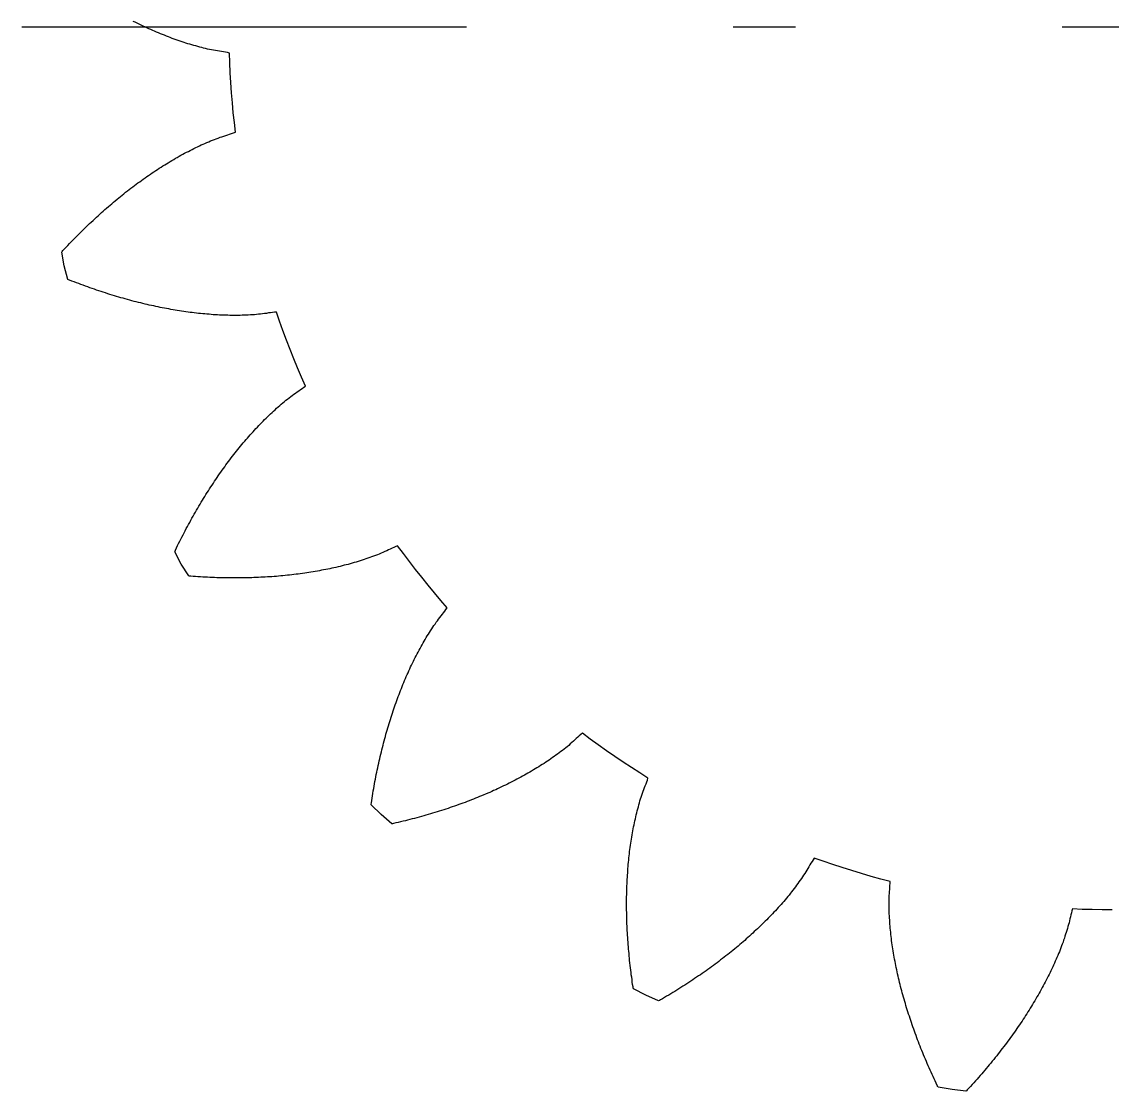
# Model space of a CAD drawing. Header units: metres. Extents: x -12.3 to 12.3, y -12.3 to 12.3.
# Drawn here: x -12.26 to 0, y -11.97 to 0.05 of the extents above; entities that cross this region are included whole.
import ezdxf

# ---------------------------------------------------------------- set-up
doc = ezdxf.new("R2010")
doc.units = ezdxf.units.M
doc.linetypes.add('MTC_DASHDOT', pattern=[11.7, 5, -3, 0.7, -3])
doc.linetypes.add('MTC_SOLID', pattern=[0])
doc.layers.add('MTC_AXIS', color=1, linetype='MTC_DASHDOT')
doc.layers.add('MTC_OUTLINE', color=7, linetype='MTC_SOLID')

msp = doc.modelspace()

# ---------------------------------------------------------------- linework, layer by layer
at = {"layer": 'MTC_AXIS'}
msp.add_line((-12.261, 0), (12.261, 0), dxfattribs=at)
at = {"layer": 'MTC_OUTLINE'}
for p, q in [((-10.985, 0.049), (-11.007, 0.06)), ((-10.964, 0.039), (-10.985, 0.049)), ((-10.942, 0.028), (-10.964, 0.039)), ((-10.92, 0.018), (-10.942, 0.028)), ((-10.898, 0.007), (-10.92, 0.018)), ((-10.876, -0.003), (-10.898, 0.007)), ((-10.854, -0.013), (-10.876, -0.003)), ((-10.833, -0.023), (-10.854, -0.013)), ((-10.811, -0.033), (-10.833, -0.023)), ((-10.789, -0.042), (-10.811, -0.033)), ((-10.767, -0.052), (-10.789, -0.042)), ((-10.745, -0.061), (-10.767, -0.052)), ((-10.723, -0.07), (-10.745, -0.061)), ((-10.701, -0.079), (-10.723, -0.07)), ((-10.679, -0.089), (-10.701, -0.079)), ((-10.657, -0.097), (-10.679, -0.089)), ((-10.635, -0.106), (-10.657, -0.097)), ((-10.613, -0.114), (-10.635, -0.106)), ((-10.591, -0.123), (-10.613, -0.114)), ((-10.569, -0.131), (-10.591, -0.123)), ((-10.547, -0.139), (-10.569, -0.131)), ((-10.525, -0.147), (-10.547, -0.139)), ((-10.503, -0.155), (-10.525, -0.147)), ((-10.481, -0.162), (-10.503, -0.155)), ((-10.459, -0.17), (-10.481, -0.162)), ((-10.437, -0.177), (-10.459, -0.17)), ((-10.415, -0.184), (-10.437, -0.177)), ((-10.393, -0.191), (-10.415, -0.184)), ((-10.371, -0.198), (-10.393, -0.191)), ((-10.349, -0.204), (-10.371, -0.198)), ((-10.327, -0.211), (-10.349, -0.204)), ((-10.305, -0.217), (-10.327, -0.211)), ((-10.282, -0.223), (-10.305, -0.217)), ((-10.26, -0.229), (-10.282, -0.223)), ((-10.238, -0.235), (-10.26, -0.229)), ((-10.216, -0.24), (-10.238, -0.235)), ((-10.194, -0.246), (-10.216, -0.24)), ((-10.171, -0.251), (-10.194, -0.246)), ((-10.149, -0.256), (-10.171, -0.251)), ((-10.127, -0.261), (-10.149, -0.256)), ((-10.105, -0.265), (-10.127, -0.261)), ((-10.082, -0.269), (-10.105, -0.265)), ((-10.06, -0.273), (-10.082, -0.269)), ((-10.038, -0.276), (-10.06, -0.273)), ((-10.015, -0.28), (-10.038, -0.276)), ((-9.993, -0.283), (-10.015, -0.28)), ((-9.971, -0.287), (-9.993, -0.283)), ((-9.948, -0.291), (-9.971, -0.287)), ((-9.926, -0.296), (-9.948, -0.291)), ((-9.922, -0.404), (-9.926, -0.296)), ((-9.917, -0.517), (-9.922, -0.404)), ((-9.91, -0.629), (-9.917, -0.517)), ((-9.902, -0.742), (-9.91, -0.629)), ((-9.893, -0.855), (-9.902, -0.742)), ((-9.883, -0.967), (-9.893, -0.855)), ((-9.871, -1.079), (-9.883, -0.967)), ((-9.859, -1.187), (-9.871, -1.079)), ((-9.988, -1.23), (-9.967, -1.223)), ((-9.967, -1.223), (-9.945, -1.216)), ((-9.945, -1.216), (-9.924, -1.209)), ((-9.924, -1.209), (-9.902, -1.202)), ((-9.902, -1.202), (-9.881, -1.195)), ((-9.881, -1.195), (-9.859, -1.187)), ((-10.285, -1.35), (-10.264, -1.34)), ((-10.264, -1.34), (-10.243, -1.33)), ((-10.243, -1.33), (-10.222, -1.321)), ((-10.222, -1.321), (-10.201, -1.312)), ((-10.201, -1.312), (-10.18, -1.303)), ((-10.18, -1.303), (-10.159, -1.294)), ((-10.159, -1.294), (-10.138, -1.285)), ((-10.138, -1.285), (-10.116, -1.276)), ((-10.116, -1.276), (-10.095, -1.268)), ((-10.095, -1.268), (-10.074, -1.26)), ((-10.074, -1.26), (-10.053, -1.252)), ((-10.053, -1.252), (-10.031, -1.244)), ((-10.031, -1.244), (-10.01, -1.237)), ((-10.01, -1.237), (-9.988, -1.23)), ((-10.532, -1.48), (-10.512, -1.469)), ((-10.512, -1.469), (-10.491, -1.457)), ((-10.491, -1.457), (-10.471, -1.446)), ((-10.471, -1.446), (-10.45, -1.435)), ((-10.45, -1.435), (-10.43, -1.423)), ((-10.43, -1.423), (-10.409, -1.412)), ((-10.409, -1.412), (-10.388, -1.402)), ((-10.388, -1.402), (-10.368, -1.391)), ((-10.368, -1.391), (-10.347, -1.381)), ((-10.347, -1.381), (-10.326, -1.37)), ((-10.326, -1.37), (-10.305, -1.36)), ((-10.305, -1.36), (-10.285, -1.35)), ((-10.735, -1.605), (-10.715, -1.592)), ((-10.715, -1.592), (-10.695, -1.579)), ((-10.695, -1.579), (-10.675, -1.566)), ((-10.675, -1.566), (-10.654, -1.554)), ((-10.654, -1.554), (-10.634, -1.541)), ((-10.634, -1.541), (-10.614, -1.529)), ((-10.614, -1.529), (-10.594, -1.516)), ((-10.594, -1.516), (-10.573, -1.504)), ((-10.573, -1.504), (-10.553, -1.492)), ((-10.553, -1.492), (-10.532, -1.48)), ((-10.915, -1.729), (-10.895, -1.714)), ((-10.895, -1.714), (-10.875, -1.7)), ((-10.875, -1.7), (-10.855, -1.686)), ((-10.855, -1.686), (-10.835, -1.672)), ((-10.835, -1.672), (-10.815, -1.659)), ((-10.815, -1.659), (-10.795, -1.645)), ((-10.795, -1.645), (-10.775, -1.631)), ((-10.775, -1.631), (-10.755, -1.618)), ((-10.755, -1.618), (-10.735, -1.605)), ((-11.073, -1.847), (-11.053, -1.832)), ((-11.053, -1.832), (-11.034, -1.817)), ((-11.034, -1.817), (-11.014, -1.802)), ((-11.014, -1.802), (-10.994, -1.787)), ((-10.994, -1.787), (-10.975, -1.772)), ((-10.975, -1.772), (-10.955, -1.757)), ((-10.955, -1.757), (-10.935, -1.743)), ((-10.935, -1.743), (-10.915, -1.729)), ((-11.229, -1.973), (-11.21, -1.957)), ((-11.21, -1.957), (-11.19, -1.941)), ((-11.19, -1.941), (-11.171, -1.925)), ((-11.171, -1.925), (-11.151, -1.909)), ((-11.151, -1.909), (-11.132, -1.893)), ((-11.132, -1.893), (-11.112, -1.878)), ((-11.112, -1.878), (-11.093, -1.862)), ((-11.093, -1.862), (-11.073, -1.847)), ((-11.364, -2.091), (-11.345, -2.073)), ((-11.345, -2.073), (-11.326, -2.057)), ((-11.326, -2.057), (-11.307, -2.04)), ((-11.307, -2.04), (-11.287, -2.023)), ((-11.287, -2.023), (-11.268, -2.006)), ((-11.268, -2.006), (-11.249, -1.99)), ((-11.249, -1.99), (-11.229, -1.973)), ((-11.498, -2.214), (-11.479, -2.196)), ((-11.479, -2.196), (-11.46, -2.178)), ((-11.46, -2.178), (-11.441, -2.16)), ((-11.441, -2.16), (-11.422, -2.143)), ((-11.422, -2.143), (-11.403, -2.125)), ((-11.403, -2.125), (-11.384, -2.108)), ((-11.384, -2.108), (-11.364, -2.091)), ((-11.631, -2.343), (-11.612, -2.324)), ((-11.612, -2.324), (-11.593, -2.305)), ((-11.593, -2.305), (-11.574, -2.287)), ((-11.574, -2.287), (-11.555, -2.268)), ((-11.555, -2.268), (-11.536, -2.25)), ((-11.536, -2.25), (-11.517, -2.232)), ((-11.517, -2.232), (-11.498, -2.214)), ((-11.743, -2.459), (-11.724, -2.439)), ((-11.724, -2.439), (-11.706, -2.419)), ((-11.706, -2.419), (-11.687, -2.4)), ((-11.687, -2.4), (-11.668, -2.381)), ((-11.668, -2.381), (-11.649, -2.362)), ((-11.649, -2.362), (-11.631, -2.343)), ((-11.812, -2.535), (-11.808, -2.528)), ((-11.783, -2.689), (-11.812, -2.535)), ((-11.808, -2.528), (-11.799, -2.518)), ((-11.799, -2.518), (-11.78, -2.498)), ((-11.78, -2.498), (-11.762, -2.478)), ((-11.762, -2.478), (-11.743, -2.459)), ((-11.742, -2.841), (-11.783, -2.689)), ((-11.783, -2.689), (-11.783, -2.689)), ((-11.736, -2.845), (-11.742, -2.841)), ((-11.723, -2.851), (-11.736, -2.845)), ((-11.697, -2.86), (-11.723, -2.851)), ((-11.672, -2.87), (-11.697, -2.86)), ((-11.647, -2.88), (-11.672, -2.87)), ((-11.621, -2.889), (-11.647, -2.88)), ((-11.596, -2.899), (-11.621, -2.889)), ((-11.571, -2.908), (-11.596, -2.899)), ((-11.546, -2.917), (-11.571, -2.908)), ((-11.52, -2.926), (-11.546, -2.917)), ((-11.495, -2.935), (-11.52, -2.926)), ((-11.47, -2.944), (-11.495, -2.935)), ((-11.445, -2.953), (-11.47, -2.944)), ((-11.42, -2.961), (-11.445, -2.953)), ((-11.395, -2.97), (-11.42, -2.961)), ((-11.37, -2.978), (-11.395, -2.97)), ((-11.345, -2.986), (-11.37, -2.978)), ((-11.32, -2.994), (-11.345, -2.986)), ((-11.295, -3.002), (-11.32, -2.994)), ((-11.27, -3.01), (-11.295, -3.002)), ((-11.245, -3.018), (-11.27, -3.01)), ((-11.22, -3.025), (-11.245, -3.018)), ((-11.196, -3.033), (-11.22, -3.025)), ((-11.171, -3.04), (-11.196, -3.033)), ((-11.146, -3.047), (-11.171, -3.04)), ((-11.121, -3.054), (-11.146, -3.047)), ((-11.097, -3.061), (-11.121, -3.054)), ((-11.072, -3.068), (-11.097, -3.061)), ((-11.047, -3.075), (-11.072, -3.068)), ((-11.023, -3.081), (-11.047, -3.075)), ((-10.998, -3.088), (-11.023, -3.081)), ((-10.973, -3.094), (-10.998, -3.088)), ((-10.949, -3.1), (-10.973, -3.094)), ((-10.924, -3.106), (-10.949, -3.1)), ((-10.9, -3.112), (-10.924, -3.106)), ((-10.875, -3.118), (-10.9, -3.112)), ((-10.851, -3.124), (-10.875, -3.118)), ((-10.827, -3.13), (-10.851, -3.124)), ((-10.802, -3.135), (-10.827, -3.13)), ((-10.778, -3.14), (-10.802, -3.135)), ((-10.754, -3.146), (-10.778, -3.14)), ((-10.729, -3.151), (-10.754, -3.146)), ((-10.705, -3.156), (-10.729, -3.151)), ((-10.681, -3.16), (-10.705, -3.156)), ((-10.657, -3.165), (-10.681, -3.16)), ((-10.632, -3.17), (-10.657, -3.165)), ((-10.608, -3.174), (-10.632, -3.17)), ((-10.584, -3.179), (-10.608, -3.174)), ((-10.56, -3.183), (-10.584, -3.179)), ((-10.536, -3.187), (-10.56, -3.183)), ((-10.512, -3.191), (-10.536, -3.187)), ((-10.488, -3.195), (-10.512, -3.191)), ((-10.464, -3.198), (-10.488, -3.195)), ((-10.44, -3.202), (-10.464, -3.198)), ((-10.416, -3.205), (-10.44, -3.202)), ((-10.392, -3.209), (-10.416, -3.205)), ((-10.368, -3.212), (-10.392, -3.209)), ((-10.345, -3.215), (-10.368, -3.212)), ((-10.321, -3.218), (-10.345, -3.215)), ((-10.297, -3.22), (-10.321, -3.218)), ((-10.273, -3.223), (-10.297, -3.22)), ((-10.25, -3.226), (-10.273, -3.223)), ((-10.226, -3.228), (-10.25, -3.226)), ((-10.202, -3.23), (-10.226, -3.228)), ((-10.179, -3.232), (-10.202, -3.23)), ((-10.155, -3.234), (-10.179, -3.232)), ((-10.132, -3.236), (-10.155, -3.234)), ((-10.108, -3.238), (-10.132, -3.236)), ((-10.085, -3.239), (-10.108, -3.238)), ((-10.061, -3.241), (-10.085, -3.239)), ((-10.038, -3.242), (-10.061, -3.241)), ((-10.014, -3.243), (-10.038, -3.242)), ((-9.991, -3.244), (-10.014, -3.243)), ((-9.968, -3.244), (-9.991, -3.244)), ((-9.945, -3.245), (-9.968, -3.244)), ((-9.921, -3.246), (-9.945, -3.245)), ((-9.898, -3.246), (-9.921, -3.246)), ((-9.875, -3.246), (-9.898, -3.246)), ((-9.852, -3.246), (-9.875, -3.246)), ((-9.829, -3.246), (-9.852, -3.246)), ((-9.806, -3.246), (-9.829, -3.246)), ((-9.783, -3.245), (-9.806, -3.246)), ((-9.76, -3.244), (-9.783, -3.245)), ((-9.737, -3.243), (-9.76, -3.244)), ((-9.714, -3.242), (-9.737, -3.243)), ((-9.691, -3.241), (-9.714, -3.242)), ((-9.668, -3.24), (-9.691, -3.241)), ((-9.646, -3.238), (-9.668, -3.24)), ((-9.623, -3.236), (-9.646, -3.238)), ((-9.6, -3.234), (-9.623, -3.236)), ((-9.578, -3.232), (-9.6, -3.234)), ((-9.555, -3.229), (-9.578, -3.232)), ((-9.533, -3.226), (-9.555, -3.229)), ((-9.51, -3.223), (-9.533, -3.226)), ((-9.488, -3.219), (-9.51, -3.223)), ((-9.465, -3.216), (-9.488, -3.219)), ((-9.443, -3.213), (-9.465, -3.216)), ((-9.421, -3.211), (-9.443, -3.213)), ((-9.398, -3.209), (-9.421, -3.211)), ((-9.362, -3.311), (-9.398, -3.209)), ((-9.324, -3.417), (-9.362, -3.311)), ((-9.284, -3.523), (-9.324, -3.417)), ((-9.244, -3.628), (-9.284, -3.523)), ((-9.202, -3.733), (-9.244, -3.628)), ((-9.159, -3.837), (-9.202, -3.733)), ((-9.115, -3.941), (-9.159, -3.837)), ((-9.072, -4.04), (-9.115, -3.941)), ((-9.09, -4.054), (-9.072, -4.04)), ((-9.255, -4.173), (-9.237, -4.159)), ((-9.237, -4.159), (-9.219, -4.146)), ((-9.219, -4.146), (-9.201, -4.132)), ((-9.201, -4.132), (-9.182, -4.119)), ((-9.182, -4.119), (-9.163, -4.106)), ((-9.163, -4.106), (-9.145, -4.093)), ((-9.145, -4.093), (-9.126, -4.08)), ((-9.126, -4.08), (-9.108, -4.067)), ((-9.108, -4.067), (-9.09, -4.054)), ((-9.413, -4.306), (-9.396, -4.29)), ((-9.396, -4.29), (-9.378, -4.275)), ((-9.378, -4.275), (-9.361, -4.26)), ((-9.361, -4.26), (-9.343, -4.245)), ((-9.343, -4.245), (-9.326, -4.231)), ((-9.326, -4.231), (-9.308, -4.216)), ((-9.308, -4.216), (-9.291, -4.201)), ((-9.291, -4.201), (-9.273, -4.187)), ((-9.273, -4.187), (-9.255, -4.173)), ((-9.53, -4.418), (-9.514, -4.401)), ((-9.514, -4.401), (-9.497, -4.385)), ((-9.497, -4.385), (-9.48, -4.369)), ((-9.48, -4.369), (-9.464, -4.353)), ((-9.464, -4.353), (-9.447, -4.337)), ((-9.447, -4.337), (-9.43, -4.322)), ((-9.43, -4.322), (-9.413, -4.306)), ((-9.66, -4.554), (-9.644, -4.536)), ((-9.644, -4.536), (-9.628, -4.519)), ((-9.628, -4.519), (-9.612, -4.502)), ((-9.612, -4.502), (-9.596, -4.485)), ((-9.596, -4.485), (-9.58, -4.468)), ((-9.58, -4.468), (-9.563, -4.451)), ((-9.563, -4.451), (-9.547, -4.434)), ((-9.547, -4.434), (-9.53, -4.418)), ((-9.754, -4.661), (-9.739, -4.643)), ((-9.739, -4.643), (-9.723, -4.625)), ((-9.723, -4.625), (-9.708, -4.607)), ((-9.708, -4.607), (-9.692, -4.589)), ((-9.692, -4.589), (-9.676, -4.572)), ((-9.676, -4.572), (-9.66, -4.554)), ((-9.861, -4.792), (-9.846, -4.773)), ((-9.846, -4.773), (-9.831, -4.754)), ((-9.831, -4.754), (-9.816, -4.735)), ((-9.816, -4.735), (-9.801, -4.716)), ((-9.801, -4.716), (-9.785, -4.698)), ((-9.785, -4.698), (-9.77, -4.679)), ((-9.77, -4.679), (-9.754, -4.661)), ((-9.95, -4.908), (-9.935, -4.889)), ((-9.935, -4.889), (-9.921, -4.869)), ((-9.921, -4.869), (-9.906, -4.849)), ((-9.906, -4.849), (-9.891, -4.83)), ((-9.891, -4.83), (-9.876, -4.811)), ((-9.876, -4.811), (-9.861, -4.792)), ((-10.037, -5.029), (-10.022, -5.008)), ((-10.022, -5.008), (-10.008, -4.988)), ((-10.008, -4.988), (-9.994, -4.968)), ((-9.994, -4.968), (-9.979, -4.948)), ((-9.979, -4.948), (-9.965, -4.928)), ((-9.965, -4.928), (-9.95, -4.908)), ((-10.121, -5.153), (-10.107, -5.132)), ((-10.107, -5.132), (-10.093, -5.111)), ((-10.093, -5.111), (-10.079, -5.09)), ((-10.079, -5.09), (-10.065, -5.07)), ((-10.065, -5.07), (-10.051, -5.049)), ((-10.051, -5.049), (-10.037, -5.029)), ((-10.203, -5.282), (-10.19, -5.26)), ((-10.19, -5.26), (-10.176, -5.239)), ((-10.176, -5.239), (-10.162, -5.217)), ((-10.162, -5.217), (-10.149, -5.196)), ((-10.149, -5.196), (-10.135, -5.174)), ((-10.135, -5.174), (-10.121, -5.153)), ((-10.283, -5.414), (-10.27, -5.392)), ((-10.27, -5.392), (-10.257, -5.37)), ((-10.257, -5.37), (-10.243, -5.347)), ((-10.243, -5.347), (-10.23, -5.325)), ((-10.23, -5.325), (-10.217, -5.304)), ((-10.217, -5.304), (-10.203, -5.282)), ((-10.348, -5.527), (-10.335, -5.504)), ((-10.335, -5.504), (-10.322, -5.482)), ((-10.322, -5.482), (-10.309, -5.459)), ((-10.309, -5.459), (-10.296, -5.437)), ((-10.296, -5.437), (-10.283, -5.414)), ((-10.411, -5.643), (-10.398, -5.62)), ((-10.398, -5.62), (-10.386, -5.597)), ((-10.386, -5.597), (-10.373, -5.573)), ((-10.373, -5.573), (-10.36, -5.55)), ((-10.36, -5.55), (-10.348, -5.527)), ((-10.484, -5.786), (-10.472, -5.762)), ((-10.472, -5.762), (-10.46, -5.738)), ((-10.46, -5.738), (-10.448, -5.715)), ((-10.448, -5.715), (-10.436, -5.691)), ((-10.436, -5.691), (-10.423, -5.667)), ((-10.423, -5.667), (-10.411, -5.643)), ((-10.538, -5.896), (-10.532, -5.884)), ((-10.532, -5.884), (-10.52, -5.859)), ((-10.52, -5.859), (-10.509, -5.835)), ((-10.509, -5.835), (-10.497, -5.811)), ((-10.497, -5.811), (-10.484, -5.786)), ((-8.138, -5.883), (-8.158, -5.892)), ((-8.117, -5.873), (-8.138, -5.883)), ((-8.097, -5.863), (-8.117, -5.873)), ((-8.076, -5.854), (-8.097, -5.863)), ((-8.056, -5.845), (-8.076, -5.854)), ((-8.035, -5.836), (-8.056, -5.845)), ((-7.97, -5.923), (-8.035, -5.836)), ((-10.54, -5.904), (-10.538, -5.896)), ((-10.467, -6.043), (-10.54, -5.904)), ((-8.457, -6.006), (-8.479, -6.013)), ((-8.435, -5.999), (-8.457, -6.006)), ((-8.413, -5.992), (-8.435, -5.999)), ((-8.392, -5.984), (-8.413, -5.992)), ((-8.37, -5.977), (-8.392, -5.984)), ((-8.348, -5.969), (-8.37, -5.977)), ((-8.327, -5.961), (-8.348, -5.969)), ((-8.305, -5.953), (-8.327, -5.961)), ((-8.284, -5.945), (-8.305, -5.953)), ((-8.263, -5.937), (-8.284, -5.945)), ((-8.241, -5.929), (-8.263, -5.937)), ((-8.22, -5.92), (-8.241, -5.929)), ((-8.2, -5.911), (-8.22, -5.92)), ((-8.179, -5.902), (-8.2, -5.911)), ((-8.158, -5.892), (-8.179, -5.902)), ((-7.902, -6.013), (-7.97, -5.923)), ((-10.383, -6.176), (-10.467, -6.043)), ((-10.467, -6.043), (-10.467, -6.043)), ((-8.985, -6.129), (-9.009, -6.133)), ((-8.961, -6.125), (-8.985, -6.129)), ((-8.937, -6.121), (-8.961, -6.125)), ((-8.914, -6.117), (-8.937, -6.121)), ((-8.89, -6.112), (-8.914, -6.117)), ((-8.867, -6.108), (-8.89, -6.112)), ((-8.843, -6.104), (-8.867, -6.108)), ((-8.82, -6.099), (-8.843, -6.104)), ((-8.797, -6.094), (-8.82, -6.099)), ((-8.774, -6.089), (-8.797, -6.094)), ((-8.751, -6.084), (-8.774, -6.089)), ((-8.728, -6.079), (-8.751, -6.084)), ((-8.705, -6.073), (-8.728, -6.079)), ((-8.682, -6.068), (-8.705, -6.073)), ((-8.659, -6.062), (-8.682, -6.068)), ((-8.636, -6.056), (-8.659, -6.062)), ((-8.614, -6.051), (-8.636, -6.056)), ((-8.591, -6.045), (-8.614, -6.051)), ((-8.569, -6.038), (-8.591, -6.045)), ((-8.546, -6.032), (-8.569, -6.038)), ((-8.524, -6.026), (-8.546, -6.032)), ((-8.502, -6.019), (-8.524, -6.026)), ((-8.479, -6.013), (-8.502, -6.019)), ((-7.833, -6.103), (-7.902, -6.013)), ((-7.764, -6.191), (-7.833, -6.103)), ((-10.376, -6.178), (-10.383, -6.176)), ((-10.362, -6.179), (-10.376, -6.178)), ((-10.335, -6.181), (-10.362, -6.179)), ((-10.307, -6.183), (-10.335, -6.181)), ((-10.28, -6.185), (-10.307, -6.183)), ((-10.253, -6.187), (-10.28, -6.185)), ((-10.226, -6.188), (-10.253, -6.187)), ((-10.2, -6.19), (-10.226, -6.188)), ((-10.173, -6.191), (-10.2, -6.19)), ((-10.146, -6.192), (-10.173, -6.191)), ((-10.119, -6.193), (-10.146, -6.192)), ((-10.093, -6.194), (-10.119, -6.193)), ((-10.066, -6.195), (-10.093, -6.194)), ((-10.04, -6.196), (-10.066, -6.195)), ((-10.013, -6.197), (-10.04, -6.196)), ((-9.987, -6.197), (-10.013, -6.197)), ((-9.961, -6.198), (-9.987, -6.197)), ((-9.934, -6.198), (-9.961, -6.198)), ((-9.908, -6.198), (-9.934, -6.198)), ((-9.882, -6.198), (-9.908, -6.198)), ((-9.856, -6.198), (-9.882, -6.198)), ((-9.83, -6.198), (-9.856, -6.198)), ((-9.804, -6.198), (-9.83, -6.198)), ((-9.778, -6.198), (-9.804, -6.198)), ((-9.753, -6.197), (-9.778, -6.198)), ((-9.727, -6.197), (-9.753, -6.197)), ((-9.701, -6.196), (-9.727, -6.197)), ((-9.676, -6.195), (-9.701, -6.196)), ((-9.65, -6.194), (-9.676, -6.195)), ((-9.625, -6.193), (-9.65, -6.194)), ((-9.599, -6.192), (-9.625, -6.193)), ((-9.574, -6.191), (-9.599, -6.192)), ((-9.549, -6.19), (-9.574, -6.191)), ((-9.523, -6.188), (-9.549, -6.19)), ((-9.498, -6.187), (-9.523, -6.188)), ((-9.473, -6.185), (-9.498, -6.187)), ((-9.448, -6.184), (-9.473, -6.185)), ((-9.423, -6.182), (-9.448, -6.184)), ((-9.398, -6.18), (-9.423, -6.182)), ((-9.373, -6.178), (-9.398, -6.18)), ((-9.349, -6.175), (-9.373, -6.178)), ((-9.324, -6.173), (-9.349, -6.175)), ((-9.299, -6.171), (-9.324, -6.173)), ((-9.275, -6.168), (-9.299, -6.171)), ((-9.25, -6.166), (-9.275, -6.168)), ((-9.226, -6.163), (-9.25, -6.166)), ((-9.201, -6.16), (-9.226, -6.163)), ((-9.177, -6.157), (-9.201, -6.16)), ((-9.153, -6.154), (-9.177, -6.157)), ((-9.129, -6.151), (-9.153, -6.154)), ((-9.104, -6.147), (-9.129, -6.151)), ((-9.08, -6.144), (-9.104, -6.147)), ((-9.056, -6.141), (-9.08, -6.144)), ((-9.033, -6.137), (-9.056, -6.141)), ((-9.009, -6.133), (-9.033, -6.137)), ((-7.693, -6.279), (-7.764, -6.191)), ((-7.621, -6.366), (-7.693, -6.279)), ((-7.548, -6.452), (-7.621, -6.366)), ((-7.478, -6.534), (-7.548, -6.452)), ((-7.546, -6.625), (-7.532, -6.607)), ((-7.532, -6.607), (-7.518, -6.589)), ((-7.518, -6.589), (-7.504, -6.571)), ((-7.504, -6.571), (-7.491, -6.553)), ((-7.491, -6.553), (-7.478, -6.534)), ((-7.64, -6.753), (-7.627, -6.734)), ((-7.627, -6.734), (-7.614, -6.716)), ((-7.614, -6.716), (-7.601, -6.697)), ((-7.601, -6.697), (-7.587, -6.679)), ((-7.587, -6.679), (-7.574, -6.661)), ((-7.574, -6.661), (-7.56, -6.643)), ((-7.56, -6.643), (-7.546, -6.625)), ((-7.714, -6.869), (-7.702, -6.849)), ((-7.702, -6.849), (-7.689, -6.83)), ((-7.689, -6.83), (-7.677, -6.811)), ((-7.677, -6.811), (-7.665, -6.792)), ((-7.665, -6.792), (-7.652, -6.772)), ((-7.652, -6.772), (-7.64, -6.753)), ((-7.783, -6.99), (-7.771, -6.969)), ((-7.771, -6.969), (-7.76, -6.949)), ((-7.76, -6.949), (-7.749, -6.929)), ((-7.749, -6.929), (-7.737, -6.909)), ((-7.737, -6.909), (-7.725, -6.889)), ((-7.725, -6.889), (-7.714, -6.869)), ((-7.848, -7.114), (-7.837, -7.093)), ((-7.837, -7.093), (-7.826, -7.072)), ((-7.826, -7.072), (-7.816, -7.051)), ((-7.816, -7.051), (-7.805, -7.031)), ((-7.805, -7.031), (-7.794, -7.01)), ((-7.794, -7.01), (-7.783, -6.99)), ((-7.908, -7.242), (-7.899, -7.22)), ((-7.899, -7.22), (-7.889, -7.199)), ((-7.889, -7.199), (-7.879, -7.178)), ((-7.879, -7.178), (-7.868, -7.156)), ((-7.868, -7.156), (-7.858, -7.135)), ((-7.858, -7.135), (-7.848, -7.114)), ((-7.966, -7.373), (-7.956, -7.351)), ((-7.956, -7.351), (-7.947, -7.329)), ((-7.947, -7.329), (-7.938, -7.307)), ((-7.938, -7.307), (-7.928, -7.285)), ((-7.928, -7.285), (-7.918, -7.264)), ((-7.918, -7.264), (-7.908, -7.242)), ((-8.011, -7.485), (-8.002, -7.463)), ((-8.002, -7.463), (-7.993, -7.44)), ((-7.993, -7.44), (-7.984, -7.418)), ((-7.984, -7.418), (-7.975, -7.396)), ((-7.975, -7.396), (-7.966, -7.373)), ((-8.061, -7.623), (-8.053, -7.6)), ((-8.053, -7.6), (-8.045, -7.577)), ((-8.045, -7.577), (-8.036, -7.554)), ((-8.036, -7.554), (-8.028, -7.531)), ((-8.028, -7.531), (-8.019, -7.508)), ((-8.019, -7.508), (-8.011, -7.485)), ((-8.101, -7.74), (-8.093, -7.717)), ((-8.093, -7.717), (-8.085, -7.693)), ((-8.085, -7.693), (-8.077, -7.67)), ((-8.077, -7.67), (-8.069, -7.646)), ((-8.069, -7.646), (-8.061, -7.623)), ((-8.138, -7.859), (-8.131, -7.835)), ((-8.131, -7.835), (-8.124, -7.811)), ((-8.124, -7.811), (-8.116, -7.788)), ((-8.116, -7.788), (-8.109, -7.764)), ((-8.109, -7.764), (-8.101, -7.74)), ((-8.173, -7.981), (-8.166, -7.956)), ((-8.166, -7.956), (-8.159, -7.932)), ((-8.159, -7.932), (-8.152, -7.908)), ((-8.152, -7.908), (-8.145, -7.883)), ((-8.145, -7.883), (-8.138, -7.859)), ((-5.975, -7.96), (-5.992, -7.974)), ((-5.957, -7.945), (-5.975, -7.96)), ((-5.87, -8.009), (-5.957, -7.945)), ((-8.206, -8.104), (-8.199, -8.079)), ((-8.199, -8.079), (-8.193, -8.055)), ((-8.193, -8.055), (-8.187, -8.03)), ((-8.187, -8.03), (-8.18, -8.005)), ((-8.18, -8.005), (-8.173, -7.981)), ((-6.11, -8.08), (-6.128, -8.095)), ((-6.093, -8.065), (-6.11, -8.08)), ((-6.076, -8.05), (-6.093, -8.065)), ((-6.059, -8.035), (-6.076, -8.05)), ((-6.042, -8.02), (-6.059, -8.035)), ((-6.026, -8.005), (-6.042, -8.02)), ((-6.009, -7.989), (-6.026, -8.005)), ((-5.992, -7.974), (-6.009, -7.989)), ((-5.779, -8.075), (-5.87, -8.009)), ((-5.687, -8.14), (-5.779, -8.075)), ((-8.236, -8.23), (-8.23, -8.205)), ((-8.23, -8.205), (-8.224, -8.179)), ((-8.224, -8.179), (-8.218, -8.154)), ((-8.218, -8.154), (-8.212, -8.129)), ((-8.212, -8.129), (-8.206, -8.104)), ((-6.274, -8.205), (-6.293, -8.218)), ((-6.255, -8.192), (-6.274, -8.205)), ((-6.236, -8.178), (-6.255, -8.192)), ((-6.218, -8.164), (-6.236, -8.178)), ((-6.2, -8.151), (-6.218, -8.164)), ((-6.182, -8.137), (-6.2, -8.151)), ((-6.163, -8.123), (-6.182, -8.137)), ((-6.145, -8.109), (-6.163, -8.123)), ((-6.128, -8.095), (-6.145, -8.109)), ((-5.594, -8.205), (-5.687, -8.14)), ((-5.5, -8.268), (-5.594, -8.205)), ((-8.264, -8.358), (-8.259, -8.332)), ((-8.259, -8.332), (-8.253, -8.306)), ((-8.253, -8.306), (-8.248, -8.281)), ((-8.248, -8.281), (-8.242, -8.255)), ((-8.242, -8.255), (-8.236, -8.23)), ((-6.468, -8.333), (-6.488, -8.345)), ((-6.448, -8.321), (-6.468, -8.333)), ((-6.428, -8.308), (-6.448, -8.321)), ((-6.408, -8.296), (-6.428, -8.308)), ((-6.389, -8.283), (-6.408, -8.296)), ((-6.369, -8.271), (-6.389, -8.283)), ((-6.35, -8.258), (-6.369, -8.271)), ((-6.331, -8.245), (-6.35, -8.258)), ((-6.312, -8.232), (-6.331, -8.245)), ((-6.293, -8.218), (-6.312, -8.232)), ((-5.406, -8.33), (-5.5, -8.268)), ((-5.311, -8.391), (-5.406, -8.33)), ((-8.285, -8.461), (-8.28, -8.435)), ((-8.28, -8.435), (-8.275, -8.409)), ((-8.275, -8.409), (-8.269, -8.383)), ((-8.269, -8.383), (-8.264, -8.358)), ((-6.673, -8.45), (-6.694, -8.461)), ((-6.651, -8.439), (-6.673, -8.45)), ((-6.631, -8.428), (-6.651, -8.439)), ((-6.61, -8.416), (-6.631, -8.428)), ((-6.589, -8.405), (-6.61, -8.416)), ((-6.569, -8.393), (-6.589, -8.405)), ((-6.548, -8.381), (-6.569, -8.393)), ((-6.528, -8.369), (-6.548, -8.381)), ((-6.508, -8.357), (-6.528, -8.369)), ((-6.488, -8.345), (-6.508, -8.357)), ((-5.22, -8.448), (-5.311, -8.391)), ((-5.226, -8.47), (-5.22, -8.448)), ((-8.309, -8.593), (-8.304, -8.567)), ((-8.304, -8.567), (-8.299, -8.54)), ((-8.299, -8.54), (-8.295, -8.514)), ((-8.295, -8.514), (-8.29, -8.488)), ((-8.29, -8.488), (-8.285, -8.461)), ((-6.932, -8.579), (-6.955, -8.588)), ((-6.91, -8.568), (-6.932, -8.579)), ((-6.888, -8.558), (-6.91, -8.568)), ((-6.866, -8.548), (-6.888, -8.558)), ((-6.844, -8.537), (-6.866, -8.548)), ((-6.822, -8.527), (-6.844, -8.537)), ((-6.801, -8.516), (-6.822, -8.527)), ((-6.779, -8.505), (-6.801, -8.516)), ((-6.758, -8.494), (-6.779, -8.505)), ((-6.736, -8.484), (-6.758, -8.494)), ((-6.715, -8.473), (-6.736, -8.484)), ((-6.694, -8.461), (-6.715, -8.473)), ((-5.274, -8.597), (-5.266, -8.576)), ((-5.266, -8.576), (-5.258, -8.555)), ((-5.258, -8.555), (-5.25, -8.534)), ((-5.25, -8.534), (-5.242, -8.512)), ((-5.242, -8.512), (-5.234, -8.491)), ((-5.234, -8.491), (-5.226, -8.47)), ((-8.33, -8.727), (-8.326, -8.7)), ((-8.326, -8.7), (-8.322, -8.673)), ((-8.322, -8.673), (-8.317, -8.646)), ((-8.317, -8.646), (-8.313, -8.62)), ((-8.313, -8.62), (-8.309, -8.593)), ((-7.229, -8.703), (-7.253, -8.712)), ((-7.206, -8.694), (-7.229, -8.703)), ((-7.182, -8.685), (-7.206, -8.694)), ((-7.159, -8.675), (-7.182, -8.685)), ((-7.136, -8.666), (-7.159, -8.675)), ((-7.113, -8.657), (-7.136, -8.666)), ((-7.09, -8.647), (-7.113, -8.657)), ((-7.067, -8.638), (-7.09, -8.647)), ((-7.045, -8.628), (-7.067, -8.638)), ((-7.022, -8.618), (-7.045, -8.628)), ((-6.999, -8.609), (-7.022, -8.618)), ((-6.977, -8.599), (-6.999, -8.609)), ((-6.955, -8.588), (-6.977, -8.599)), ((-5.316, -8.727), (-5.31, -8.705)), ((-5.31, -8.705), (-5.303, -8.683)), ((-5.303, -8.683), (-5.296, -8.661)), ((-5.296, -8.661), (-5.289, -8.64)), ((-5.289, -8.64), (-5.282, -8.618)), ((-5.282, -8.618), (-5.274, -8.597)), ((-8.332, -8.741), (-8.33, -8.727)), ((-8.332, -8.749), (-8.332, -8.741)), ((-8.22, -8.859), (-8.332, -8.749)), ((-7.567, -8.82), (-7.591, -8.828)), ((-7.542, -8.813), (-7.567, -8.82)), ((-7.517, -8.805), (-7.542, -8.813)), ((-7.493, -8.797), (-7.517, -8.805)), ((-7.468, -8.789), (-7.493, -8.797)), ((-7.444, -8.78), (-7.468, -8.789)), ((-7.42, -8.772), (-7.444, -8.78)), ((-7.396, -8.764), (-7.42, -8.772)), ((-7.372, -8.755), (-7.396, -8.764)), ((-7.348, -8.747), (-7.372, -8.755)), ((-7.324, -8.738), (-7.348, -8.747)), ((-7.3, -8.729), (-7.324, -8.738)), ((-7.276, -8.721), (-7.3, -8.729)), ((-7.253, -8.712), (-7.276, -8.721)), ((-5.346, -8.838), (-5.341, -8.815)), ((-5.341, -8.815), (-5.335, -8.793)), ((-5.335, -8.793), (-5.328, -8.771)), ((-5.328, -8.771), (-5.322, -8.749)), ((-5.322, -8.749), (-5.316, -8.727)), ((-8.101, -8.962), (-8.22, -8.859)), ((-8.22, -8.859), (-8.22, -8.859)), ((-8.027, -8.947), (-8.054, -8.953)), ((-8.001, -8.94), (-8.027, -8.947)), ((-7.974, -8.934), (-8.001, -8.94)), ((-7.948, -8.928), (-7.974, -8.934)), ((-7.922, -8.921), (-7.948, -8.928)), ((-7.896, -8.914), (-7.922, -8.921)), ((-7.87, -8.908), (-7.896, -8.914)), ((-7.844, -8.901), (-7.87, -8.908)), ((-7.819, -8.894), (-7.844, -8.901)), ((-7.793, -8.887), (-7.819, -8.894)), ((-7.768, -8.88), (-7.793, -8.887)), ((-7.742, -8.873), (-7.768, -8.88)), ((-7.717, -8.866), (-7.742, -8.873)), ((-7.691, -8.858), (-7.717, -8.866)), ((-7.666, -8.851), (-7.691, -8.858)), ((-7.641, -8.843), (-7.666, -8.851)), ((-7.616, -8.836), (-7.641, -8.843)), ((-7.591, -8.828), (-7.616, -8.836)), ((-5.377, -8.973), (-5.372, -8.95)), ((-5.372, -8.95), (-5.367, -8.928)), ((-5.367, -8.928), (-5.362, -8.905)), ((-5.362, -8.905), (-5.357, -8.883)), ((-5.357, -8.883), (-5.351, -8.86)), ((-5.351, -8.86), (-5.346, -8.838)), ((-8.094, -8.962), (-8.101, -8.962)), ((-8.08, -8.959), (-8.094, -8.962)), ((-8.054, -8.953), (-8.08, -8.959)), ((-5.398, -9.088), (-5.394, -9.065)), ((-5.394, -9.065), (-5.39, -9.042)), ((-5.39, -9.042), (-5.386, -9.019)), ((-5.386, -9.019), (-5.381, -8.996)), ((-5.381, -8.996), (-5.377, -8.973)), ((-5.416, -9.204), (-5.413, -9.181)), ((-5.413, -9.181), (-5.409, -9.158)), ((-5.409, -9.158), (-5.406, -9.134)), ((-5.406, -9.134), (-5.402, -9.111)), ((-5.402, -9.111), (-5.398, -9.088)), ((-5.431, -9.322), (-5.428, -9.299)), ((-5.428, -9.299), (-5.426, -9.275)), ((-5.426, -9.275), (-5.422, -9.251)), ((-5.422, -9.251), (-5.419, -9.228)), ((-5.419, -9.228), (-5.416, -9.204)), ((-5.443, -9.442), (-5.441, -9.418)), ((-5.441, -9.418), (-5.438, -9.394)), ((-5.438, -9.394), (-5.436, -9.37)), ((-5.436, -9.37), (-5.434, -9.346)), ((-5.434, -9.346), (-5.431, -9.322)), ((-3.399, -9.425), (-3.41, -9.445)), ((-3.387, -9.406), (-3.399, -9.425)), ((-3.375, -9.386), (-3.387, -9.406)), ((-3.363, -9.367), (-3.375, -9.386)), ((-3.351, -9.348), (-3.363, -9.367)), ((-3.249, -9.384), (-3.351, -9.348)), ((-3.142, -9.42), (-3.249, -9.384)), ((-3.035, -9.455), (-3.142, -9.42)), ((-5.453, -9.587), (-5.451, -9.563)), ((-5.451, -9.563), (-5.45, -9.538)), ((-5.45, -9.538), (-5.448, -9.514)), ((-5.448, -9.514), (-5.447, -9.49)), ((-5.447, -9.49), (-5.445, -9.466)), ((-5.445, -9.466), (-5.443, -9.442)), ((-3.482, -9.56), (-3.495, -9.579)), ((-3.47, -9.541), (-3.482, -9.56)), ((-3.457, -9.522), (-3.47, -9.541)), ((-3.445, -9.503), (-3.457, -9.522)), ((-3.433, -9.484), (-3.445, -9.503)), ((-3.422, -9.464), (-3.433, -9.484)), ((-3.41, -9.445), (-3.422, -9.464)), ((-2.927, -9.489), (-3.035, -9.455)), ((-2.819, -9.521), (-2.927, -9.489)), ((-2.71, -9.553), (-2.819, -9.521)), ((-2.602, -9.583), (-2.71, -9.553)), ((-5.458, -9.71), (-5.457, -9.685)), ((-5.457, -9.685), (-5.456, -9.66)), ((-5.456, -9.66), (-5.455, -9.636)), ((-5.455, -9.636), (-5.454, -9.612)), ((-5.454, -9.612), (-5.453, -9.587)), ((-3.562, -9.672), (-3.576, -9.69)), ((-3.549, -9.653), (-3.562, -9.672)), ((-3.535, -9.635), (-3.549, -9.653)), ((-3.522, -9.616), (-3.535, -9.635)), ((-3.509, -9.597), (-3.522, -9.616)), ((-3.495, -9.579), (-3.509, -9.597)), ((-2.497, -9.611), (-2.602, -9.583)), ((-2.501, -9.702), (-2.5, -9.679)), ((-2.5, -9.679), (-2.499, -9.657)), ((-2.499, -9.657), (-2.498, -9.634)), ((-2.498, -9.634), (-2.497, -9.611)), ((-5.46, -9.784), (-5.459, -9.759)), ((-5.46, -9.809), (-5.46, -9.784)), ((-5.459, -9.734), (-5.458, -9.71)), ((-5.459, -9.759), (-5.459, -9.734)), ((-3.663, -9.798), (-3.678, -9.816)), ((-3.648, -9.78), (-3.663, -9.798)), ((-3.633, -9.763), (-3.648, -9.78)), ((-3.619, -9.744), (-3.633, -9.763)), ((-3.605, -9.726), (-3.619, -9.744)), ((-3.591, -9.708), (-3.605, -9.726)), ((-3.576, -9.69), (-3.591, -9.708)), ((-2.508, -9.815), (-2.507, -9.792)), ((-2.507, -9.792), (-2.506, -9.77)), ((-2.506, -9.77), (-2.504, -9.747)), ((-2.504, -9.747), (-2.503, -9.725)), ((-2.503, -9.725), (-2.501, -9.702)), ((-5.46, -9.834), (-5.46, -9.809)), ((-5.46, -9.859), (-5.46, -9.834)), ((-5.46, -9.884), (-5.46, -9.859)), ((-5.46, -9.909), (-5.46, -9.884)), ((-5.46, -9.934), (-5.46, -9.909)), ((-3.771, -9.922), (-3.787, -9.939)), ((-3.755, -9.904), (-3.771, -9.922)), ((-3.74, -9.887), (-3.755, -9.904)), ((-3.724, -9.869), (-3.74, -9.887)), ((-3.709, -9.852), (-3.724, -9.869)), ((-3.693, -9.834), (-3.709, -9.852)), ((-3.678, -9.816), (-3.693, -9.834)), ((-2.508, -9.838), (-2.508, -9.815)), ((-2.508, -9.861), (-2.508, -9.838)), ((-2.508, -9.883), (-2.508, -9.861)), ((-2.507, -9.906), (-2.508, -9.883)), ((-2.507, -9.929), (-2.507, -9.906)), ((-2.506, -9.952), (-2.507, -9.929)), ((-0.446, -9.92), (-0.453, -9.942)), ((-0.339, -9.924), (-0.446, -9.92)), ((-0.226, -9.927), (-0.339, -9.924)), ((-0.113, -9.929), (-0.226, -9.927)), ((0, -9.93), (-0.113, -9.929)), ((-5.459, -9.959), (-5.46, -9.934)), ((-5.459, -9.985), (-5.459, -9.959)), ((-5.458, -10.01), (-5.459, -9.985)), ((-5.458, -10.035), (-5.458, -10.01)), ((-5.457, -10.061), (-5.458, -10.035)), ((-3.885, -10.042), (-3.902, -10.058)), ((-3.869, -10.025), (-3.885, -10.042)), ((-3.852, -10.008), (-3.869, -10.025)), ((-3.836, -9.99), (-3.852, -10.008)), ((-3.819, -9.973), (-3.836, -9.99)), ((-3.803, -9.956), (-3.819, -9.973)), ((-3.787, -9.939), (-3.803, -9.956)), ((-2.506, -9.975), (-2.506, -9.952)), ((-2.505, -9.998), (-2.506, -9.975)), ((-2.504, -10.021), (-2.505, -9.998)), ((-2.502, -10.044), (-2.504, -10.021)), ((-2.501, -10.067), (-2.502, -10.044)), ((-0.48, -10.052), (-0.485, -10.074)), ((-0.475, -10.03), (-0.48, -10.052)), ((-0.469, -10.008), (-0.475, -10.03)), ((-0.464, -9.986), (-0.469, -10.008)), ((-0.459, -9.964), (-0.464, -9.986)), ((-0.453, -9.942), (-0.459, -9.964)), ((-5.456, -10.086), (-5.457, -10.061)), ((-5.455, -10.112), (-5.456, -10.086)), ((-5.454, -10.137), (-5.455, -10.112)), ((-5.453, -10.163), (-5.454, -10.137)), ((-5.451, -10.189), (-5.453, -10.163)), ((-4.024, -10.175), (-4.041, -10.192)), ((-4.006, -10.159), (-4.024, -10.175)), ((-3.988, -10.142), (-4.006, -10.159)), ((-3.971, -10.126), (-3.988, -10.142)), ((-3.954, -10.109), (-3.971, -10.126)), ((-3.936, -10.092), (-3.954, -10.109)), ((-3.919, -10.075), (-3.936, -10.092)), ((-3.902, -10.058), (-3.919, -10.075)), ((-2.499, -10.09), (-2.501, -10.067)), ((-2.497, -10.113), (-2.499, -10.09)), ((-2.495, -10.136), (-2.497, -10.113)), ((-2.493, -10.159), (-2.495, -10.136)), ((-2.49, -10.182), (-2.493, -10.159)), ((-0.51, -10.162), (-0.517, -10.184)), ((-0.503, -10.14), (-0.51, -10.162)), ((-0.497, -10.118), (-0.503, -10.14)), ((-0.491, -10.096), (-0.497, -10.118)), ((-0.485, -10.074), (-0.491, -10.096)), ((-5.45, -10.214), (-5.451, -10.189)), ((-5.448, -10.24), (-5.45, -10.214)), ((-5.446, -10.266), (-5.448, -10.24)), ((-5.444, -10.292), (-5.446, -10.266)), ((-5.442, -10.318), (-5.444, -10.292)), ((-4.151, -10.289), (-4.17, -10.305)), ((-4.132, -10.273), (-4.151, -10.289)), ((-4.114, -10.257), (-4.132, -10.273)), ((-4.096, -10.241), (-4.114, -10.257)), ((-4.078, -10.224), (-4.096, -10.241)), ((-4.059, -10.208), (-4.078, -10.224)), ((-4.041, -10.192), (-4.059, -10.208)), ((-2.488, -10.206), (-2.49, -10.182)), ((-2.485, -10.229), (-2.488, -10.206)), ((-2.482, -10.252), (-2.485, -10.229)), ((-2.48, -10.275), (-2.482, -10.252)), ((-2.477, -10.299), (-2.48, -10.275)), ((-2.473, -10.322), (-2.477, -10.299)), ((-0.553, -10.292), (-0.561, -10.314)), ((-0.546, -10.27), (-0.553, -10.292)), ((-0.538, -10.249), (-0.546, -10.27)), ((-0.531, -10.227), (-0.538, -10.249)), ((-0.524, -10.205), (-0.531, -10.227)), ((-0.517, -10.184), (-0.524, -10.205)), ((-5.44, -10.344), (-5.442, -10.318)), ((-5.438, -10.37), (-5.44, -10.344)), ((-5.436, -10.396), (-5.438, -10.37)), ((-5.433, -10.422), (-5.436, -10.396)), ((-4.304, -10.416), (-4.323, -10.431)), ((-4.284, -10.4), (-4.304, -10.416)), ((-4.265, -10.385), (-4.284, -10.4)), ((-4.245, -10.369), (-4.265, -10.385)), ((-4.226, -10.353), (-4.245, -10.369)), ((-4.207, -10.337), (-4.226, -10.353)), ((-4.188, -10.321), (-4.207, -10.337)), ((-4.17, -10.305), (-4.188, -10.321)), ((-2.47, -10.345), (-2.473, -10.322)), ((-2.466, -10.368), (-2.47, -10.345)), ((-2.463, -10.392), (-2.466, -10.368)), ((-2.459, -10.415), (-2.463, -10.392)), ((-2.455, -10.439), (-2.459, -10.415)), ((-0.603, -10.421), (-0.612, -10.443)), ((-0.594, -10.4), (-0.603, -10.421)), ((-0.586, -10.378), (-0.594, -10.4)), ((-0.578, -10.357), (-0.586, -10.378)), ((-0.57, -10.335), (-0.578, -10.357)), ((-0.561, -10.314), (-0.57, -10.335)), ((-5.431, -10.448), (-5.433, -10.422)), ((-5.428, -10.475), (-5.431, -10.448)), ((-5.426, -10.501), (-5.428, -10.475)), ((-5.423, -10.527), (-5.426, -10.501)), ((-5.42, -10.554), (-5.423, -10.527)), ((-4.463, -10.539), (-4.484, -10.554)), ((-4.443, -10.524), (-4.463, -10.539)), ((-4.423, -10.509), (-4.443, -10.524)), ((-4.403, -10.493), (-4.423, -10.509)), ((-4.382, -10.478), (-4.403, -10.493)), ((-4.363, -10.462), (-4.382, -10.478)), ((-4.343, -10.447), (-4.363, -10.462)), ((-4.323, -10.431), (-4.343, -10.447)), ((-2.451, -10.462), (-2.455, -10.439)), ((-2.446, -10.485), (-2.451, -10.462)), ((-2.442, -10.509), (-2.446, -10.485)), ((-2.438, -10.532), (-2.442, -10.509)), ((-2.433, -10.556), (-2.438, -10.532)), ((-0.65, -10.528), (-0.659, -10.55)), ((-0.64, -10.507), (-0.65, -10.528)), ((-0.63, -10.486), (-0.64, -10.507)), ((-0.621, -10.464), (-0.63, -10.486)), ((-0.612, -10.443), (-0.621, -10.464)), ((-5.417, -10.58), (-5.42, -10.554)), ((-5.413, -10.607), (-5.417, -10.58)), ((-5.41, -10.634), (-5.413, -10.607)), ((-5.407, -10.66), (-5.41, -10.634)), ((-5.403, -10.687), (-5.407, -10.66)), ((-4.631, -10.659), (-4.652, -10.673)), ((-4.609, -10.644), (-4.631, -10.659)), ((-4.588, -10.629), (-4.609, -10.644)), ((-4.567, -10.614), (-4.588, -10.629)), ((-4.546, -10.599), (-4.567, -10.614)), ((-4.525, -10.584), (-4.546, -10.599)), ((-4.505, -10.569), (-4.525, -10.584)), ((-4.484, -10.554), (-4.505, -10.569)), ((-2.428, -10.579), (-2.433, -10.556)), ((-2.423, -10.603), (-2.428, -10.579)), ((-2.418, -10.627), (-2.423, -10.603)), ((-2.413, -10.65), (-2.418, -10.627)), ((-2.407, -10.674), (-2.413, -10.65)), ((-0.71, -10.656), (-0.72, -10.677)), ((-0.699, -10.635), (-0.71, -10.656)), ((-0.689, -10.614), (-0.699, -10.635)), ((-0.679, -10.592), (-0.689, -10.614)), ((-0.669, -10.571), (-0.679, -10.592)), ((-0.659, -10.55), (-0.669, -10.571)), ((-5.399, -10.714), (-5.403, -10.687)), ((-5.396, -10.741), (-5.399, -10.714)), ((-5.392, -10.768), (-5.396, -10.741)), ((-5.388, -10.795), (-5.392, -10.768)), ((-4.827, -10.789), (-4.85, -10.803)), ((-4.805, -10.775), (-4.827, -10.789)), ((-4.783, -10.761), (-4.805, -10.775)), ((-4.761, -10.746), (-4.783, -10.761)), ((-4.739, -10.732), (-4.761, -10.746)), ((-4.717, -10.717), (-4.739, -10.732)), ((-4.695, -10.703), (-4.717, -10.717)), ((-4.673, -10.688), (-4.695, -10.703)), ((-4.652, -10.673), (-4.673, -10.688)), ((-2.402, -10.697), (-2.407, -10.674)), ((-2.396, -10.721), (-2.402, -10.697)), ((-2.391, -10.745), (-2.396, -10.721)), ((-2.385, -10.768), (-2.391, -10.745)), ((-2.379, -10.792), (-2.385, -10.768)), ((-0.775, -10.783), (-0.787, -10.804)), ((-0.764, -10.762), (-0.775, -10.783)), ((-0.753, -10.741), (-0.764, -10.762)), ((-0.742, -10.72), (-0.753, -10.741)), ((-0.731, -10.698), (-0.742, -10.72)), ((-0.72, -10.677), (-0.731, -10.698)), ((-5.385, -10.808), (-5.388, -10.795)), ((-5.383, -10.816), (-5.385, -10.808)), ((-5.244, -10.889), (-5.383, -10.816)), ((-5.1, -10.952), (-5.244, -10.889)), ((-5.244, -10.889), (-5.244, -10.889)), ((-5.01, -10.901), (-5.033, -10.915)), ((-4.987, -10.888), (-5.01, -10.901)), ((-4.964, -10.874), (-4.987, -10.888)), ((-4.941, -10.86), (-4.964, -10.874)), ((-4.918, -10.846), (-4.941, -10.86)), ((-4.895, -10.832), (-4.918, -10.846)), ((-4.872, -10.818), (-4.895, -10.832)), ((-4.85, -10.803), (-4.872, -10.818)), ((-2.373, -10.816), (-2.379, -10.792)), ((-2.366, -10.84), (-2.373, -10.816)), ((-2.36, -10.863), (-2.366, -10.84)), ((-2.353, -10.887), (-2.36, -10.863)), ((-2.347, -10.911), (-2.353, -10.887)), ((-2.34, -10.935), (-2.347, -10.911)), ((-0.846, -10.909), (-0.858, -10.93)), ((-0.834, -10.888), (-0.846, -10.909)), ((-0.822, -10.867), (-0.834, -10.888)), ((-0.81, -10.846), (-0.822, -10.867)), ((-0.798, -10.825), (-0.81, -10.846)), ((-0.787, -10.804), (-0.798, -10.825)), ((-5.092, -10.949), (-5.1, -10.952)), ((-5.08, -10.943), (-5.092, -10.949)), ((-5.057, -10.929), (-5.08, -10.943)), ((-5.033, -10.915), (-5.057, -10.929)), ((-2.333, -10.959), (-2.34, -10.935)), ((-2.326, -10.982), (-2.333, -10.959)), ((-2.319, -11.006), (-2.326, -10.982)), ((-2.312, -11.03), (-2.319, -11.006)), ((-2.304, -11.054), (-2.312, -11.03)), ((-0.921, -11.035), (-0.934, -11.056)), ((-0.908, -11.014), (-0.921, -11.035)), ((-0.895, -10.993), (-0.908, -11.014)), ((-0.883, -10.972), (-0.895, -10.993)), ((-0.87, -10.951), (-0.883, -10.972)), ((-0.858, -10.93), (-0.87, -10.951)), ((-2.297, -11.078), (-2.304, -11.054)), ((-2.289, -11.102), (-2.297, -11.078)), ((-2.281, -11.126), (-2.289, -11.102)), ((-2.273, -11.15), (-2.281, -11.126)), ((-2.266, -11.174), (-2.273, -11.15)), ((-0.987, -11.139), (-1.001, -11.159)), ((-0.973, -11.118), (-0.987, -11.139)), ((-0.96, -11.097), (-0.973, -11.118)), ((-0.947, -11.076), (-0.96, -11.097)), ((-0.934, -11.056), (-0.947, -11.076)), ((-2.257, -11.198), (-2.266, -11.174)), ((-2.249, -11.222), (-2.257, -11.198)), ((-2.241, -11.246), (-2.249, -11.222)), ((-2.232, -11.27), (-2.241, -11.246)), ((-2.223, -11.294), (-2.232, -11.27)), ((-1.071, -11.263), (-1.085, -11.284)), ((-1.056, -11.242), (-1.071, -11.263)), ((-1.042, -11.222), (-1.056, -11.242)), ((-1.028, -11.201), (-1.042, -11.222)), ((-1.014, -11.18), (-1.028, -11.201)), ((-1.001, -11.159), (-1.014, -11.18)), ((-2.215, -11.318), (-2.223, -11.294)), ((-2.206, -11.343), (-2.215, -11.318)), ((-2.197, -11.367), (-2.206, -11.343)), ((-2.188, -11.391), (-2.197, -11.367)), ((-2.178, -11.415), (-2.188, -11.391)), ((-1.159, -11.386), (-1.174, -11.407)), ((-1.144, -11.366), (-1.159, -11.386)), ((-1.129, -11.345), (-1.144, -11.366)), ((-1.114, -11.325), (-1.129, -11.345)), ((-1.099, -11.304), (-1.114, -11.325)), ((-1.085, -11.284), (-1.099, -11.304)), ((-2.169, -11.439), (-2.178, -11.415)), ((-2.159, -11.464), (-2.169, -11.439)), ((-2.15, -11.488), (-2.159, -11.464)), ((-2.14, -11.512), (-2.15, -11.488)), ((-2.13, -11.536), (-2.14, -11.512)), ((-1.251, -11.509), (-1.267, -11.53)), ((-1.236, -11.489), (-1.251, -11.509)), ((-1.22, -11.468), (-1.236, -11.489)), ((-1.204, -11.448), (-1.22, -11.468)), ((-1.189, -11.427), (-1.204, -11.448)), ((-1.174, -11.407), (-1.189, -11.427)), ((-2.12, -11.561), (-2.13, -11.536)), ((-2.11, -11.585), (-2.12, -11.561)), ((-2.1, -11.609), (-2.11, -11.585)), ((-2.089, -11.634), (-2.1, -11.609)), ((-2.079, -11.658), (-2.089, -11.634)), ((-1.348, -11.631), (-1.365, -11.652)), ((-1.332, -11.611), (-1.348, -11.631)), ((-1.315, -11.591), (-1.332, -11.611)), ((-1.299, -11.57), (-1.315, -11.591)), ((-1.283, -11.55), (-1.299, -11.57)), ((-1.267, -11.53), (-1.283, -11.55)), ((-2.068, -11.683), (-2.079, -11.658)), ((-2.057, -11.707), (-2.068, -11.683)), ((-2.046, -11.731), (-2.057, -11.707)), ((-2.035, -11.756), (-2.046, -11.731)), ((-2.024, -11.78), (-2.035, -11.756)), ((-1.45, -11.753), (-1.467, -11.773)), ((-1.433, -11.733), (-1.45, -11.753)), ((-1.416, -11.712), (-1.433, -11.733)), ((-1.398, -11.692), (-1.416, -11.712)), ((-1.382, -11.672), (-1.398, -11.692)), ((-1.365, -11.652), (-1.382, -11.672)), ((-2.013, -11.805), (-2.024, -11.78)), ((-2.002, -11.829), (-2.013, -11.805)), ((-1.99, -11.854), (-2.002, -11.829)), ((-1.978, -11.879), (-1.99, -11.854)), ((-1.967, -11.903), (-1.978, -11.879)), ((-1.556, -11.874), (-1.574, -11.894)), ((-1.538, -11.854), (-1.556, -11.874)), ((-1.52, -11.834), (-1.538, -11.854)), ((-1.502, -11.813), (-1.52, -11.834)), ((-1.485, -11.793), (-1.502, -11.813)), ((-1.467, -11.773), (-1.485, -11.793)), ((-1.96, -11.915), (-1.967, -11.903)), ((-1.956, -11.922), (-1.96, -11.915)), ((-1.801, -11.951), (-1.956, -11.922)), ((-1.645, -11.969), (-1.801, -11.951)), ((-1.801, -11.951), (-1.801, -11.951)), ((-1.639, -11.964), (-1.645, -11.969)), ((-1.629, -11.954), (-1.639, -11.964)), ((-1.611, -11.934), (-1.629, -11.954)), ((-1.592, -11.914), (-1.611, -11.934)), ((-1.574, -11.894), (-1.592, -11.914))]:
    msp.add_line(p, q, dxfattribs=at)

doc.saveas('drawing.dxf')
